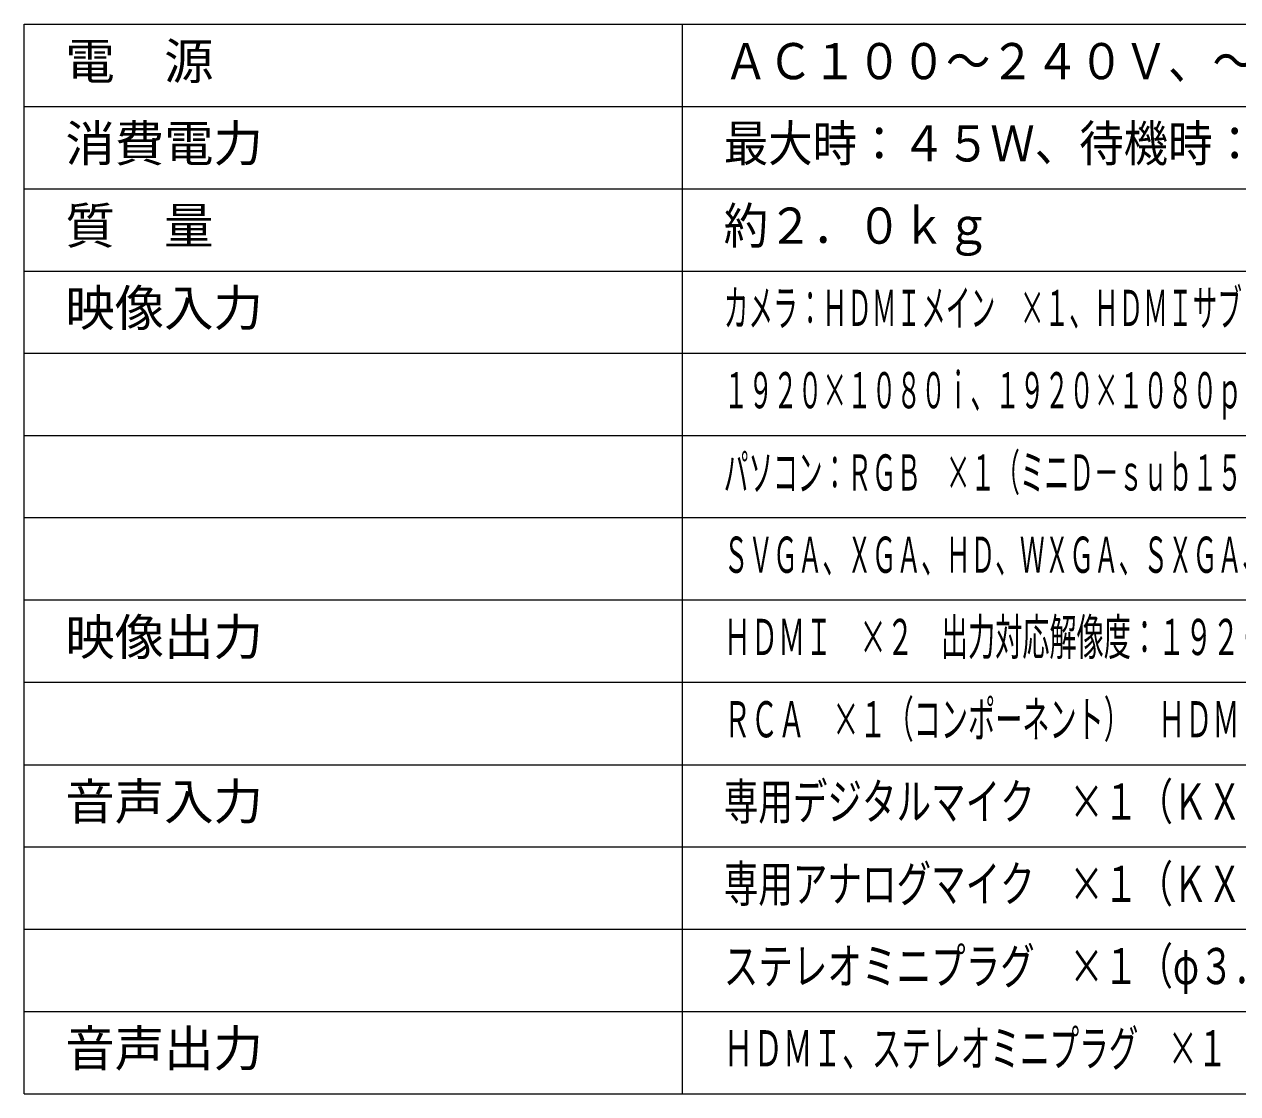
# Model space of a CAD drawing. Units: millimetres, scale not verified. Extents: x -62 to 63, y -57 to 57.
# Drawn here: x -62.5 to 11.2, y -56.5 to 8.5 of the extents above; entities that cross this region are included whole.
import ezdxf
from ezdxf.enums import TextEntityAlignment as Align

# ---------------------------------------------------------------- set-up
doc = ezdxf.new("R2010")
doc.units = ezdxf.units.MM
doc.header["$LTSCALE"] = 0.125
doc.layers.add('0-2_MOJI1', color=7, linetype='Continuous')
doc.layers.add('0-3_WAKU', color=1, linetype='Continuous', lineweight=18)
doc.styles.add('ＭＳ ゴシック', font='')
doc.styles.get('ＭＳ ゴシック').set_extended_font_data('MS Gothic')

msp = doc.modelspace()

# ---------------------------------------------------------------- linework, layer by layer
at = {"layer": '0-3_WAKU', "color": 4}
for p, q in [((-62.4907, -56.5069), (-62.4907, 8.4931)), ((-62.4907, 8.4931), (62.5093, 8.4931)), ((-22.4907, -56.5069), (-22.4907, 8.4931)), ((-62.4907, -56.5069), (62.5093, -56.5069))]:
    msp.add_line(p, q, dxfattribs=at)
at = {"layer": '0-3_WAKU'}
for p, q in [((-62.4907, 3.4931), (62.5093, 3.4931)), ((-62.4907, -1.5069), (62.5093, -1.5069)), ((-62.4907, -6.5069), (62.5093, -6.5069)), ((-62.4907, -11.5069), (62.5093, -11.5069)), ((-62.4907, -16.5069), (62.5093, -16.5069)), ((62.5093, -21.5069), (-62.4907, -21.5069)), ((62.5093, -26.5069), (-62.4907, -26.5069)), ((62.5093, -31.5069), (-62.4907, -31.5069)), ((-62.4907, -36.5069), (62.5093, -36.5069)), ((-62.4907, -41.5069), (62.5093, -41.5069)), ((-62.4907, -46.5069), (62.5093, -46.5069)), ((-62.4907, -51.5069), (62.5093, -51.5069))]:
    msp.add_line(p, q, dxfattribs=at)

# ---------------------------------------------------------------- texts
at = {"layer": '0-2_MOJI1', "style": 'ＭＳ ゴシック'}
for s, p in [('電\u3000源', (-59.9907, 4.4931)), ('消費電力', (-59.9907, -0.5069)), ('質\u3000量', (-59.9907, -5.5069)), ('映像入力', (-59.9907, -10.5069)), ('映像出力', (-59.9907, -30.5069)), ('音声入力', (-59.9907, -40.5069)), ('音声出力', (-59.9907, -55.5069))]:
    msp.add_text(s, height=2.199, dxfattribs=at).set_placement(p, align=Align.BOTTOM_LEFT)
for s, width, p in [('ＡＣ１００～２４０Ｖ、～１．４Ａ、５０／６０Ｈｚ', 0.9, (-19.9907, 4.4931)), ('最大時：４５Ｗ、待機時：０．６Ｗ', 0.9, (-19.9907, -0.5069)), ('約２．０ｋｇ', 0.9, (-19.9907, -5.5069)), ('カメラ：ＨＤＭＩメイン\u3000×１、ＨＤＭＩサブ\u3000×１\u3000入力解像度：１２８０×７２０ｐ、', 0.5, (-19.9907, -10.5069)), ('１９２０×１０８０ｉ、１９２０×１０８０ｐ', 0.5, (-19.9907, -15.5069)), ('パソコン：ＲＧＢ\u3000×１（ミニＤ－ｓｕｂ１５ｐｉｎ）、ＨＤＭＩ\u3000×１\u3000入力対応解像度：ＶＧＡ、', 0.5, (-19.9907, -20.5069)), ('ＳＶＧＡ、ＸＧＡ、ＨＤ、ＷＸＧＡ、ＳＸＧＡ、ＵＸＧＡ、ＷＳＸＧＡ＋、フルＨＤ', 0.5, (-19.9907, -25.5069)), ('ＨＤＭＩ\u3000×２\u3000出力対応解像度：１９２０×１０８０ｉ、１９２０×１０８０ｐ', 0.55, (-19.9907, -30.5069)), ('ＲＣＡ\u3000×１（コンポーネント）\u3000ＨＤＭＩ\u3000×１（自拠点／録画用）', 0.55, (-19.9907, -35.5069)), ('専用デジタルマイク\u3000×１（ＫＸ－ＶＣＡ００１）最大４台、', 0.7, (-19.9907, -40.5069)), ('専用アナログマイク\u3000×１（ＫＸ－ＶＣＡ００２）最大１台、', 0.7, (-19.9907, -45.5069)), ('ステレオミニプラグ\u3000×１（φ３．５ｍｍ）、ＲＣＡ（ステレオ）×１', 0.7, (-19.9907, -50.5069)), ('ＨＤＭＩ、ステレオミニプラグ\u3000×１（φ３．５ｍｍ）、ＲＣＡ×１（ステレオ）', 0.6, (-19.9907, -55.5069))]:
    msp.add_text(s, height=2.199, dxfattribs=dict(at, width=width)).set_placement(p, align=Align.BOTTOM_LEFT)

doc.saveas('drawing.dxf')
